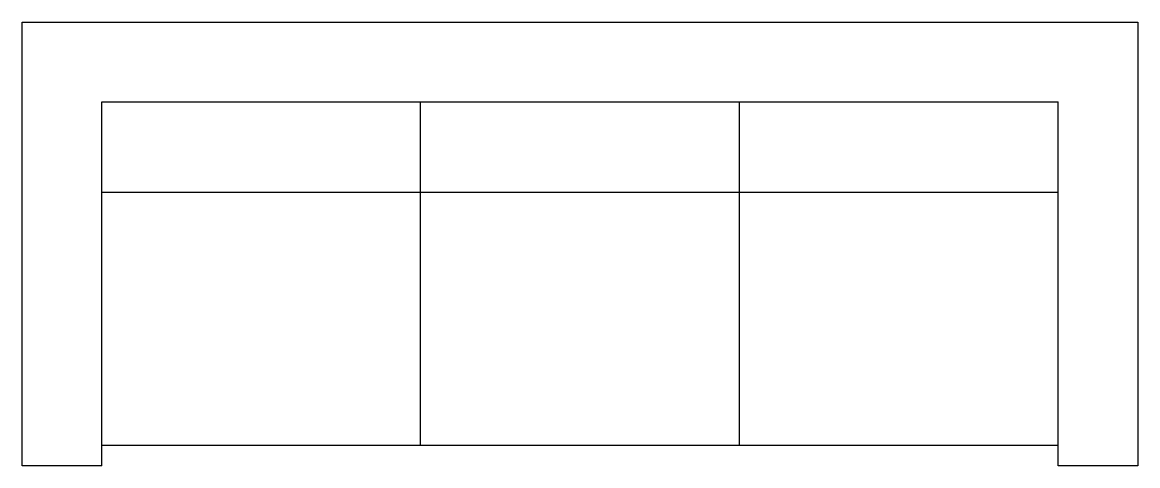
# Model space of a CAD drawing. Header units: centimetres. Extents: x -107 to 107, y -86 to -2.
import ezdxf

# ---------------------------------------------------------------- set-up
doc = ezdxf.new("R2010")
doc.units = ezdxf.units.CM
doc.header["$LTSCALE"] = 48
doc.header["$MEASUREMENT"] = 0
doc.layers.get('0').update_dxf_attribs({"linetype": 'CONTINUOUS'})

msp = doc.modelspace()

# ---------------------------------------------------------------- linework, layer by layer
at = {"linetype": 'Continuous'}
for p, q in [((-91.44, -86.36), (-91.44, -16.76)), ((-30.48, -82.4), (-30.48, -16.76)), ((30.48, -82.4), (30.48, -16.76)), ((91.44, -86.36), (91.44, -16.76)), ((-91.44, -33.99), (91.44, -33.99)), ((-91.44, -82.4), (91.44, -82.4))]:
    msp.add_line(p, q, dxfattribs=at)
msp.add_line((-91.44, -16.76), (91.44, -16.76))
msp.add_lwpolyline([(-91.44, -86.36), (-106.68, -86.36), (-106.68, -1.52), (106.68, -1.52), (106.68, -86.36), (91.44, -86.36)], dxfattribs=at)

doc.saveas('drawing.dxf')
